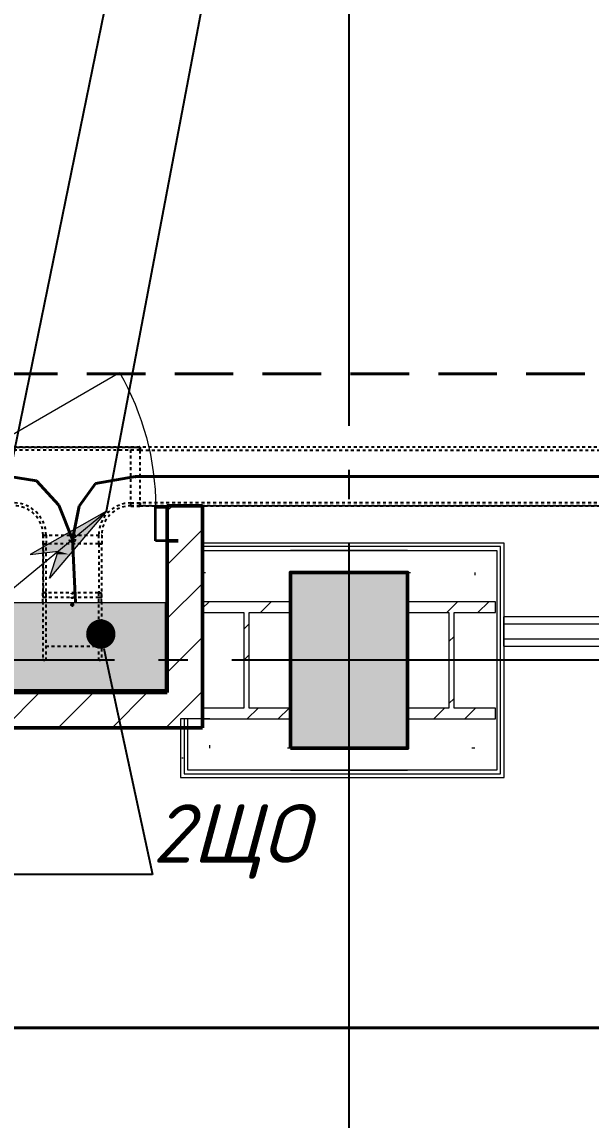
# Model space of a CAD drawing. Header units: millimetres. Extents: x 0 to 1286, y 0 to 420.
# Drawn here: x 447.03 to 466.45, y 263.9 to 301.37 of the extents above; entities that cross this region are included whole.
import ezdxf
from ezdxf import colors
from ezdxf.entities.mleader import LeaderData, LeaderLine
from ezdxf.math import Vec2, Vec3

# ---------------------------------------------------------------- set-up
doc = ezdxf.new("R2010")
doc.units = ezdxf.units.MM
for name, pattern in [('JIS_02_2.0', [3, 2, -1]), ('ГОСТ 2.303 5', [24, 20, -1.5, 1, -1.5]), ('СПКБ-0000-000-АР#002$0$Achse', [2300, 0, -800, 1500, 0])]:
    doc.linetypes.add(name, pattern=pattern)
for name, color, linetype in [('Viewport1ForCustomObjects_0', 7, 'Continuous'), ('Viewport2ForCustomObjects_0', 7, 'Continuous'), ('СПКБ-0000-000-АР#002$0$Двери ArchiCAD', 7, 'Continuous'), ('СПКБ-0000-000-АР#002$0$Колонны новые', 7, 'Continuous'), ('СПКБ-0000-000-АР#002$0$Колонны существующие', 7, 'Continuous'), ('СПКБ-0000-000-АР#002$0$Стены', 7, 'Continuous'), ('Строительные оси', 7, 'Continuous'), ('ЭМ_ЛОТКИ', 3, 'JIS_02_2.0'), ('ЭО_АВАРИЙНОЕ ОСВЕЩЕНИЕ', 7, 'Continuous'), ('ЭО_РАБОЧЕЕ ОСВЕЩЕНИЕ', 7, 'Continuous'), ('ЭС', 7, 'Continuous')]:
    doc.layers.add(name, color=color, linetype=linetype)
for name, color, linetype, lineweight, true_color in [('СПКБ-0000-000-АР#002$0$Двери ArchiCAD_Ном._пера__23', 7, 'Continuous', 35, 0xff6600), ('СПКБ-0000-000-АР#002$0$Двери ArchiCAD_Ном._пера__3', 7, 'Continuous', 18, 0xff6600), ('СПКБ-0000-000-АР#002$0$Двери ArchiCAD_Ном._пера__58', 7, 'Continuous', 50, 0xdf0000), ('СПКБ-0000-000-АР#002$0$Колонны новые_Ном._пера__108', 7, 'Continuous', 13, 0xfd8379), ('СПКБ-0000-000-АР#002$0$Колонны существующие_Ном._пера__102', 7, 'Continuous', 13, 0xcccccc), ('СПКБ-0000-000-АР#002$0$Стены_Ном._пера__161', 7, 'Continuous', 13, 0xe11606), ('СПКБ-0000-000-АР#002$0$Стены_Ном._пера__58', 7, 'Continuous', 50, 0xdf0000), ('СПКБ-0000-000-АР#002$0$Стены_Ном._пера__68', 7, 'Continuous', 20, 0xfd4435)]:
    doc.layers.add(name, color=color, linetype=linetype, lineweight=lineweight, true_color=true_color)
for name, color, linetype, lineweight in [('СПКБ-0000-000-АР#002$0$Колонны новые_Ном._пера__20', 1, 'Continuous', 20), ('СПКБ-0000-000-АР#002$0$Колонны существующие_Ном._пера__141', 7, 'Continuous', 50), ('СПКБ-0000-000-АР#002$0$Стены_Ном._пера__1', 7, 'Continuous', 13), ('СПКБ-0000-000-АР#002$0$Стены_Ном._пера__20', 1, 'Continuous', 20)]:
    doc.layers.add(name, color=color, linetype=linetype, lineweight=lineweight)
doc.styles.add('2.5', font='isocpeui.ttf')
pattern_1 = [(0, (0, 0), (0, 75), [0, -75])]
pattern_2 = [(45, (0, 0), (-91.9239, 91.9239), [])]
pattern_3 = [(0, (0, 0), (0, 173.2051), [0, -100]), (0, (50, 86.6), (0, 173.2051), [0, -100])]
pattern_4 = [(45, (0, 0), (-159.099, 159.099), []), (45, (-53.03, 53.03), (-159.099, 159.099), [])]

# ---------------------------------------------------------------- blocks, each defined once
blk = doc.blocks.new('_Dot')
at = {"color": 0, "linetype": 'ByBlock', "lineweight": -2}
blk.add_line((-0.5, 0), (-1, 0), dxfattribs=at)
at = {"color": 0, "linetype": 'ByBlock', "const_width": 0.5}
blk.add_lwpolyline([(-0.25, 0, 1), (0.25, 0, 1)], format="xyb", close=True, dxfattribs=at)
blk = doc.blocks.new('*U667')
at = {"color": 0, "linetype": 'ByBlock', "lineweight": -2}
for p, q in [((-200, 430), (-200, 460)), ((-200, 460), (-190, 460)), ((-200, 430), (-200, 460)), ((-190, 460), (-190, 430)), ((-190, 460), (-189.1, 460)), ((-189.1, 460), (-189, 460)), ((-189, 460), (-11, 460)), ((-10.9, 460), (-11, 460)), ((-10, 460), (-10.9, 460)), ((-10, 0), (-10, 460)), ((-10, 460), (0, 460)), ((0, 460), (0, 0)), ((0, 0), (0, 460)), ((-330, 330), (-300, 330)), ((-330, 330), (-330, 320)), ((-300, 330), (-330, 330)), ((-300, 320), (-330, 320)), ((-330, 319.2), (-330, 320)), ((-330, 319), (-330, 319.2)), ((-330, 141), (-330, 319)), ((-330, 141), (-330, 140.8)), ((-330, 140.8), (-330, 140)), ((-330, 140), (-300, 140)), ((-330, 130), (-330, 140)), ((-300, 130), (-330, 130)), ((-300, 130), (-330, 130)), ((-200, 0), (-200, 30)), ((-200, 30), (-200, 0)), ((-200, 0), (-190, 0)), ((-189, 0), (-191, 0)), ((-190, 30), (-190, 0)), ((-189.2, 0), (-190, 0)), ((-11, 0), (-189, 0)), ((-11, 0), (-10.8, 0)), ((-10.8, 0), (-10, 0)), ((-10, 0), (0, 0))]:
    blk.add_line(p, q, dxfattribs=at)
for centre, radius in [((-100, 445), 3.5), ((-315, 230), 9.82), ((-315, 230), 3.5), ((-100, 15), 3.5)]:
    blk.add_circle(centre, radius, dxfattribs=at)
for centre, radius, start, end in [((-300, 430), 100, 270, 360), ((-300, 430), 110, 270, 360), ((-300, 30), 110, 0, 90), ((-300, 30), 100, 0, 90)]:
    blk.add_arc(centre, radius, start, end, dxfattribs=at)
blk = doc.blocks.new('*U673')
at = {"color": 0, "linetype": 'ByBlock', "lineweight": -2}
for p, q in [((-101, 0), (-101, -29.5)), ((-101, 0), (-100.2, 0)), ((-100.2, 0), (-100.2, -29.5)), ((-100.2, 0), (-98.7, 0)), ((-98.7, 0), (98.7, 0)), ((98.7, 0), (100.2, 0)), ((100.2, 0), (100.2, -29.5)), ((100.2, 0), (101, 0)), ((101, 0), (101, -29.5)), ((-100, -31), (-100, -212.4)), ((-90, -31), (-100, -31)), ((-100, -212.4), (-100, -31)), ((-90, -212.4), (-90, -31)), ((90, -31), (90, -212.4)), ((100, -31), (90, -31)), ((100, -212.4), (100, -31)), ((100, -212.4), (100, -31)), ((-90, -212.4), (-100, -212.4)), ((90, -212.4), (-90, -212.4)), ((100, -212.4), (90, -212.4))]:
    blk.add_line(p, q, dxfattribs=at)
for centre in [(0, -15), (0, -197.4)]:
    blk.add_circle(centre, 3.5, dxfattribs=at)
for centre, radius, start, end in [((-99.8, -29.5), 1.21, 180, 247.3801), ((-100.4, -31), 0.413, 0, 67.3801), ((-99.8, -29.5), 0.413, 180, 247.3801), ((-100.4, -31), 1.21, 0, 67.3801), ((100.4, -31), 1.21, 112.6199, 180), ((99.8, -29.5), 0.413, 292.6199, 360), ((100.4, -31), 0.413, 112.6199, 180), ((99.8, -29.5), 1.21, 292.6199, 360)]:
    blk.add_arc(centre, radius, start, end, dxfattribs=at)
blk = doc.blocks.new('*U674')
at = {"color": 0, "linetype": 'ByBlock', "lineweight": -2}
for p, q in [((-101, 0), (-101, -29.5)), ((-101, 0), (-100.2, 0)), ((-100.2, 0), (-100.2, -29.5)), ((-100.2, 0), (-98.7, 0)), ((-98.7, 0), (98.7, 0)), ((98.7, 0), (100.2, 0)), ((100.2, 0), (100.2, -29.5)), ((100.2, 0), (101, 0)), ((101, 0), (101, -29.5)), ((-100, -31), (-100, -4570.5)), ((-90, -31), (-100, -31)), ((-100, -4570.5), (-100, -31)), ((-90, -4570.5), (-90, -31)), ((90, -31), (90, -4570.5)), ((100, -31), (90, -31)), ((100, -4570.5), (100, -31)), ((100, -4570.5), (100, -31)), ((-90, -4570.5), (-100, -4570.5)), ((90, -4570.5), (-90, -4570.5)), ((100, -4570.5), (90, -4570.5))]:
    blk.add_line(p, q, dxfattribs=at)
for centre in [(0, -15), (0, -4555.5)]:
    blk.add_circle(centre, 3.5, dxfattribs=at)
for centre, radius, start, end in [((-99.8, -29.5), 1.21, 180, 247.3801), ((-100.4, -31), 0.413, 0, 67.3801), ((-99.8, -29.5), 0.413, 180, 247.3801), ((-100.4, -31), 1.21, 0, 67.3801), ((100.4, -31), 1.21, 112.6199, 180), ((99.8, -29.5), 0.413, 292.6199, 360), ((100.4, -31), 0.413, 112.6199, 180), ((99.8, -29.5), 1.21, 292.6199, 360)]:
    blk.add_arc(centre, radius, start, end, dxfattribs=at)
blk = doc.blocks.new('*U678')
at = {"color": 0, "linetype": 'ByBlock', "lineweight": -2}
for p, q in [((0, 30), (0, 225)), ((10, 0), (10, 225)), ((190, 0), (190, 225)), ((200, 30), (200, 225)), ((190, 181.6), (10, 181.6)), ((96.1, 40), (96.1, 40)), ((97.4, 40.5), (97.4, 39.5)), ((97.9, 40.5), (97.9, 39.5)), ((98.5, 41.6), (98.5, 38.4)), ((99.1, 41.6), (99.1, 38.4)), ((99.7, 42.8), (99.7, 37.2)), ((100.3, 42.8), (100.3, 40.3)), ((100.3, 40.3), (103.1, 40.3)), ((103.1, 39.7), (100.3, 39.7)), ((100.3, 39.7), (100.3, 37.2)), ((100.3, 39.7), (100.3, 39.7)), ((103.1, 39.7), (100.3, 39.7)), ((103.9, 40), (103.9, 40)), ((0, 30), (0, 0)), ((1.3, 0), (0, 0)), ((9, 0), (1.3, 0)), ((9, 0), (9.2, 0)), ((9.2, 0), (10.4, 0)), ((10.4, 0), (11, 0)), ((11, 0), (189, 0)), ((189.6, 0), (189, 0)), ((190.8, 0), (189.6, 0)), ((191, 0), (190.8, 0)), ((191, 0), (198.7, 0)), ((198.7, 0), (200, 0)), ((200, 30), (200, 0))]:
    blk.add_line(p, q, dxfattribs=at)
blk.add_circle((100, 15), 3.5, dxfattribs=at)
for centre, radius, start, end in [((5, 225), 5, 359.9138, 180.0713), ((195, 225), 5, 359.9287, 180.0862), ((100, 40), 4.5, 179.9848, 0.0178)]:
    blk.add_arc(centre, radius, start, end, dxfattribs=at)
for points, knots in [([(95.5, 40), (95.6, 40.6), (95.7, 41.8), (96.7, 43.2), (98.2, 44.2), (100, 44.6), (101.8, 44.2), (103.3, 43.2), (104.3, 41.8), (104.6, 40), (104.3, 38.2), (103.3, 36.7), (101.8, 35.7), (100, 35.4), (98.2, 35.7), (96.7, 36.7), (95.7, 38.2), (95.6, 39.4), (95.5, 40)], [0, 0, 0, 0, 0.062502, 0.125002, 0.187503, 0.250004, 0.312505, 0.375006, 0.437506, 0.500007, 0.562508, 0.625009, 0.68751, 0.750011, 0.812512, 0.875013, 0.937512, 1, 1, 1, 1]), ([(96.1, 40), (96.1, 40.5), (96.3, 41.5), (97.2, 42.8), (98.5, 43.7), (100, 44), (101.5, 43.7), (102.8, 42.8), (103.7, 41.5), (104, 40), (103.7, 38.5), (102.8, 37.2), (101.5, 36.3), (100, 36), (98.5, 36.3), (97.2, 37.2), (96.3, 38.5), (96.1, 39.5), (96.1, 40)], [0, 0, 0, 0, 0.0625049, 0.1250054, 0.1875082, 0.2500107, 0.3125136, 0.3750157, 0.4375187, 0.5000208, 0.5625236, 0.6250258, 0.6875288, 0.7500311, 0.812534, 0.8750368, 0.9375388, 1, 1, 1, 1]), ([(96.1, 40), (96.1, 40.5), (96.3, 41.5), (97.2, 42.8), (98.5, 43.7), (100, 44), (101.5, 43.7), (102.8, 42.8), (103.7, 41.5), (103.9, 40.5), (103.9, 40)], [0, 0, 0, 0, 0.125129, 0.250182, 0.375144, 0.500038, 0.624934, 0.749895, 0.874953, 1, 1, 1, 1]), ([(97.4, 40.5), (97.4, 40.5), (97.4, 40.6), (97.4, 40.7), (97.5, 40.7), (97.7, 40.8), (97.8, 40.7), (97.9, 40.7), (97.9, 40.6), (97.9, 40.5), (97.9, 40.5)], [0, 0, 0, 0, 0.125407, 0.249948, 0.374967, 0.499986, 0.625007, 0.750026, 0.874563, 1, 1, 1, 1]), ([(97.9, 39.5), (97.9, 39.5), (97.9, 39.4), (97.9, 39.3), (97.8, 39.3), (97.7, 39.2), (97.5, 39.3), (97.4, 39.3), (97.4, 39.4), (97.4, 39.5), (97.4, 39.5)], [0, 0, 0, 0, 0.125402, 0.249944, 0.374964, 0.499988, 0.62501, 0.75003, 0.874569, 1, 1, 1, 1]), ([(97.9, 39.5), (97.9, 39.5), (97.9, 39.4), (97.9, 39.3), (97.8, 39.3), (97.7, 39.3), (97.6, 39.3), (97.5, 39.3), (97.4, 39.3), (97.4, 39.4), (97.4, 39.5), (97.4, 39.5)], [0, 0, 0, 0, 0.125033, 0.25, 0.374871, 0.499679, 0.561624, 0.625129, 0.75, 0.874967, 1, 1, 1, 1]), ([(98.5, 41.6), (98.5, 41.7), (98.5, 41.7), (98.6, 41.8), (98.7, 41.9), (98.8, 41.9), (98.9, 41.9), (99, 41.8), (99.1, 41.7), (99.1, 41.7), (99.1, 41.6)], [0, 0, 0, 0, 0.125404, 0.249947, 0.374966, 0.499986, 0.625008, 0.750027, 0.874567, 1, 1, 1, 1]), ([(99.1, 38.4), (99.1, 38.3), (99.1, 38.2), (99, 38.1), (98.9, 38.1), (98.8, 38.1), (98.7, 38.1), (98.6, 38.1), (98.5, 38.2), (98.5, 38.3), (98.5, 38.4)], [0, 0, 0, 0, 0.1254098, 0.2499457, 0.3749655, 0.4999881, 0.6250088, 0.7500286, 0.8745612, 1, 1, 1, 1]), ([(99.1, 38.4), (99.1, 38.3), (99.1, 38.3), (99, 38.2), (98.9, 38.1), (98.8, 38.1), (98.8, 38.1), (98.7, 38.1), (98.6, 38.2), (98.5, 38.3), (98.5, 38.3), (98.5, 38.4)], [0, 0, 0, 0, 0.1250337, 0.2500006, 0.3748722, 0.499679, 0.5616236, 0.6251278, 0.7499994, 0.8749663, 1, 1, 1, 1]), ([(99.7, 42.8), (99.7, 42.8), (99.7, 42.9), (99.8, 43), (99.9, 43.1), (100, 43.1), (100.1, 43.1), (100.2, 43), (100.3, 42.9), (100.3, 42.8), (100.3, 42.8)], [0, 0, 0, 0, 0.1254016, 0.2499467, 0.3749649, 0.4999862, 0.6250094, 0.7500277, 0.8745694, 1, 1, 1, 1]), ([(103.1, 40.3), (103.1, 40.3), (103.2, 40.3), (103.3, 40.2), (103.4, 40.1), (103.4, 40), (103.4, 39.9), (103.3, 39.8), (103.2, 39.7), (103.1, 39.7), (103.1, 39.7)], [0, 0, 0, 0, 0.125004, 0.250009, 0.374986, 0.500003, 0.625034, 0.749989, 0.874995, 1, 1, 1, 1]), ([(103.4, 40), (103.4, 40), (103.4, 39.9), (103.3, 39.8), (103.2, 39.7), (103.1, 39.7), (103.1, 39.7)], [0, 0, 0, 0, 0.250063, 0.500216, 0.750177, 1, 1, 1, 1]), ([(100.3, 37.2), (100.3, 37.1), (100.3, 37.1), (100.2, 37), (100.1, 36.9), (100, 36.9), (99.9, 36.9), (99.8, 37), (99.7, 37.1), (99.7, 37.1), (99.7, 37.2)], [0, 0, 0, 0, 0.125409, 0.249945, 0.374967, 0.499988, 0.625008, 0.75003, 0.874562, 1, 1, 1, 1]), ([(100.3, 37.2), (100.3, 37.2), (100.3, 37.1), (100.2, 37), (100.1, 36.9), (100, 36.9), (99.9, 36.9), (99.9, 36.9), (99.8, 37), (99.7, 37.1), (99.7, 37.2), (99.7, 37.2)], [0, 0, 0, 0, 0.125034, 0.250001, 0.374872, 0.499679, 0.561623, 0.625128, 0.749999, 0.874966, 1, 1, 1, 1])]:
    blk.add_open_spline(points, degree=3, knots=knots, dxfattribs=at)
blk = doc.blocks.new('*E728')
at = {"layer": 'Строительные оси', "color": 3, "linetype": 'ГОСТ 2.303 5', "lineweight": 25}
for p, q in [((120.431, 258.857), (120.431, -45.143)), ((280.431, 158.857), (-283.569, 158.857))]:
    blk.add_line(p, q, dxfattribs=at)
at = {"layer": 'ЭО_АВАРИЙНОЕ ОСВЕЩЕНИЕ', "color": 1, "linetype": 'JIS_02_2.0', "lineweight": 40}
blk.add_line((102.484, 168.638), (139.751, 168.638), dxfattribs=at)
at = {"layer": 'ЭО_РАБОЧЕЕ ОСВЕЩЕНИЕ', "color": 5, "lineweight": 40}
for p, q in [((108.841, 165.131), (109.766, 164.978)), ((109.766, 164.978), (110.526, 164.152)), ((111.219, 164.113), (111.785, 164.894)), ((111.785, 164.894), (113.141, 165.131)), ((113.141, 165.131), (154.785, 165.131)), ((110.526, 164.152), (110.991, 162.981)), ((110.991, 162.981), (111.219, 164.113)), ((110.991, 162.981), (111.095, 160.826)), ((110.991, 162.981), (110.991, 162.981)), ((108.167, 157.826), (114.167, 157.826)), ((97.868, 146.309), (133.875, 146.309))]:
    blk.add_line(p, q, dxfattribs=at)
at = {"layer": 'ЭО_РАБОЧЕЕ ОСВЕЩЕНИЕ', "color": 7, "lineweight": 0}
for p in [(108.167, 160.826), (114.167, 157.826)]:
    blk.add_line(p, (114.167, 160.826), dxfattribs=at)
at = {"layer": 'ЭО_РАБОЧЕЕ ОСВЕЩЕНИЕ', "color": 5, "lineweight": 0}
for points in [[(108.167, 160.826), (108.167, 157.826), (114.167, 157.826)], [(108.167, 160.826), (114.167, 160.826), (114.167, 157.826)]]:
    blk.add_solid(points, dxfattribs=at)
at = {"layer": 'ЭС', "color": 7, "lineweight": 0}
for p, q in [((105.987, 158.857), (112.159, 163.947)), ((112.159, 163.947), (109.548, 162.469)), ((112.159, 163.947), (110.211, 161.665)), ((109.548, 162.469), (110.505, 162.583)), ((110.211, 161.665), (110.505, 162.583))]:
    blk.add_line(p, q, dxfattribs=at)
at = {"layer": 'ЭС', "color": 5, "lineweight": 0}
for points in [[(112.159, 163.947), (109.75, 162.583), (110.505, 162.583)], [(112.159, 163.947), (110.505, 162.583), (110.995, 162.583)], [(109.75, 162.583), (110.505, 162.583), (109.548, 162.469)], [(110.469, 162.469), (110.897, 162.469), (110.211, 161.665)], [(110.505, 162.583), (110.469, 162.469), (110.897, 162.469)], [(110.505, 162.583), (110.995, 162.583), (110.897, 162.469)]]:
    blk.add_solid(points, dxfattribs=at)
blk = doc.blocks.new('СПКБ-0000-000-АР#002$0$Стена_36', base_point=(12570.7, 16034.4))
at = {"layer": 'СПКБ-0000-000-АР#002$0$Стены_Ном._пера__161', "linetype": 'Continuous', "lineweight": 13, "true_color": 0xe11606}
h = blk.add_hatch(dxfattribs=at)
h.set_pattern_fill('ГИПС', color=12, style=0, pattern_type=2)
h.set_pattern_definition(pattern_1)
h.paths.add_polyline_path([(15903.5, 16034.4), (12570.7, 16034.4), (12570.7, 16009.4), (15878.5, 16009.4)])
h = blk.add_hatch(dxfattribs=at)
h.set_pattern_fill('ГИПС', color=12, style=0, pattern_type=2)
h.set_pattern_definition(pattern_1)
h.paths.add_polyline_path([(12570.7, 15934.4), (15803.5, 15934.4), (15828.5, 15959.4), (12570.7, 15959.4)])
at = {"layer": 'СПКБ-0000-000-АР#002$0$Стены_Ном._пера__161', "color": 12, "linetype": 'Continuous', "lineweight": 13, "true_color": 0xe11606}
for p, q in [((15878.5, 16009.4), (12570.7, 16009.4)), ((12570.7, 15959.4), (15828.5, 15959.4))]:
    blk.add_line(p, q, dxfattribs=at)
at = {"layer": 'СПКБ-0000-000-АР#002$0$Стены_Ном._пера__161', "color": 12, "linetype": 'Continuous', "lineweight": 13, "true_color": 0xe11606, "flags": 128}
for points in [[(15903.5, 16034.4), (12570.7, 16034.4)], [(12570.7, 16034.4), (12570.7, 15934.4)], [(12570.7, 15934.4), (15803.5, 15934.4)]]:
    blk.add_lwpolyline(points, dxfattribs=at)
blk = doc.blocks.new('СПКБ-0000-000-АР#002$0$Стена_95', base_point=(11423, 16413.1))
at = {"layer": 'СПКБ-0000-000-АР#002$0$Стены_Ном._пера__161', "linetype": 'Continuous', "lineweight": 13, "true_color": 0xe11606}
h = blk.add_hatch(dxfattribs=at)
h.set_pattern_fill('КИРПИЧ_ОБЫКНОВЕННЫЙ', color=12, style=0, pattern_type=2)
h.set_pattern_definition(pattern_2)
h.paths.add_polyline_path([(11423, 16293.1), (11423, 15775.7), (11543, 15655.7), (11543, 16413.1)])
at = {"layer": 'СПКБ-0000-000-АР#002$0$Стены_Ном._пера__58', "color": 12, "linetype": 'Continuous', "lineweight": 50, "true_color": 0xdf0000, "flags": 128}
for points in [[(11543, 15655.7), (11543, 16413.1)], [(11423, 16293.1), (11423, 15775.7)]]:
    blk.add_lwpolyline(points, dxfattribs=at)
blk = doc.blocks.new('СПКБ-0000-000-АР#002$0$Стена_157', base_point=(11568.7, 15585.7))
at = {"layer": 'СПКБ-0000-000-АР#002$0$Стены_Ном._пера__20', "linetype": 'Continuous', "lineweight": 20}
h = blk.add_hatch(dxfattribs=at)
h.set_pattern_fill('ШТУКАТУРКА', color=1, style=0, pattern_type=2)
h.set_pattern_definition(pattern_3)
h.paths.add_polyline_path([(11468.7, 15485.7), (11843.1, 15485.7), (11843.1, 15497.7), (11480.7, 15497.7)])
h = blk.add_hatch(dxfattribs=at)
h.set_pattern_fill('ШТУКАТУРКА', color=1, style=0, pattern_type=2)
h.set_pattern_definition(pattern_3)
h.paths.add_polyline_path([(11843.1, 15510.7), (11493.7, 15510.7), (11480.7, 15497.7), (11843.1, 15497.7)])
h = blk.add_hatch(dxfattribs=at)
h.set_pattern_fill('ШТУКАТУРКА', color=1, style=0, pattern_type=2)
h.set_pattern_definition(pattern_3)
h.paths.add_polyline_path([(11843.1, 15497.7), (12243.1, 15497.7), (12243.1, 15510.7), (11843.1, 15510.7)])
h = blk.add_hatch(dxfattribs=at)
h.set_pattern_fill('ШТУКАТУРКА', color=1, style=0, pattern_type=2)
h.set_pattern_definition(pattern_3)
h.paths.add_polyline_path([(11843.1, 15485.7), (12243.1, 15485.7), (12243.1, 15497.7), (11843.1, 15497.7)])
h = blk.add_hatch(dxfattribs=at)
h.set_pattern_fill('ШТУКАТУРКА', color=1, style=0, pattern_type=2)
h.set_pattern_definition(pattern_3)
h.paths.add_polyline_path([(12547.8, 15510.7), (12243.1, 15510.7), (12243.1, 15497.7), (12560.8, 15497.7)])
h = blk.add_hatch(dxfattribs=at)
h.set_pattern_fill('ШТУКАТУРКА', color=1, style=0, pattern_type=2)
h.set_pattern_definition(pattern_3)
h.paths.add_polyline_path([(12243.1, 15485.7), (12572.8, 15485.7), (12560.8, 15497.7), (12243.1, 15497.7)])
at = {"layer": 'СПКБ-0000-000-АР#002$0$Стены_Ном._пера__1', "color": 7, "linetype": 'СПКБ-0000-000-АР#002$0$Achse', "lineweight": 13, "flags": 128}
for points in [[(11843.1, 15585.7), (11568.7, 15585.7)], [(12472.8, 15585.7), (12243.1, 15585.7)]]:
    blk.add_lwpolyline(points, dxfattribs=at)
at = {"layer": 'СПКБ-0000-000-АР#002$0$Стены_Ном._пера__20', "color": 1, "linetype": 'Continuous', "lineweight": 20, "flags": 128}
blk.add_lwpolyline([(11468.7, 15485.7), (12572.8, 15485.7)], dxfattribs=at)
at = {"layer": 'СПКБ-0000-000-АР#002$0$Стены_Ном._пера__68', "color": 20, "linetype": 'Continuous', "lineweight": 20, "true_color": 0xfd4435}
for p, q in [((11480.7, 15497.7), (11843.1, 15497.7)), ((11843.1, 15510.7), (11493.7, 15510.7)), ((11843.1, 15510.7), (12243.1, 15510.7)), ((12243.1, 15510.7), (11843.1, 15510.7)), ((11843.1, 15497.7), (12243.1, 15497.7)), ((12547.8, 15510.7), (12243.1, 15510.7)), ((12243.1, 15497.7), (12560.8, 15497.7))]:
    blk.add_line(p, q, dxfattribs=at)
blk = doc.blocks.new('СПКБ-0000-000-АР#002$0$Стена_158', base_point=(12472.8, 15585.7))
at = {"layer": 'СПКБ-0000-000-АР#002$0$Стены_Ном._пера__20', "linetype": 'Continuous', "lineweight": 20}
h = blk.add_hatch(dxfattribs=at)
h.set_pattern_fill('ШТУКАТУРКА', color=1, style=0, pattern_type=2)
h.set_pattern_definition(pattern_3)
h.paths.add_polyline_path([(12547.8, 16260.7), (12547.8, 15510.7), (12560.8, 15497.7), (12560.8, 16273.7)])
h = blk.add_hatch(dxfattribs=at)
h.set_pattern_fill('ШТУКАТУРКА', color=1, style=0, pattern_type=2)
h.set_pattern_definition(pattern_3)
h.paths.add_polyline_path([(12572.8, 15485.7), (12572.8, 16285.7), (12560.8, 16273.7), (12560.8, 15497.7)])
at = {"layer": 'СПКБ-0000-000-АР#002$0$Стены_Ном._пера__1', "color": 7, "linetype": 'СПКБ-0000-000-АР#002$0$Achse', "lineweight": 13, "flags": 128}
blk.add_lwpolyline([(12472.8, 16185.7), (12472.8, 15585.7)], dxfattribs=at)
at = {"layer": 'СПКБ-0000-000-АР#002$0$Стены_Ном._пера__20', "color": 1, "linetype": 'Continuous', "lineweight": 20, "flags": 128}
blk.add_lwpolyline([(12572.8, 15485.7), (12572.8, 16285.7)], dxfattribs=at)
at = {"layer": 'СПКБ-0000-000-АР#002$0$Стены_Ном._пера__68', "color": 20, "linetype": 'Continuous', "lineweight": 20, "true_color": 0xfd4435}
for p, q in [((12560.8, 15497.7), (12560.8, 16273.7)), ((12547.8, 16260.7), (12547.8, 15510.7))]:
    blk.add_line(p, q, dxfattribs=at)
blk = doc.blocks.new('СПКБ-0000-000-АР#002$0$Стена_159', base_point=(11568.7, 15585.7))
at = {"layer": 'СПКБ-0000-000-АР#002$0$Стены_Ном._пера__20', "linetype": 'Continuous', "lineweight": 20}
h = blk.add_hatch(dxfattribs=at)
h.set_pattern_fill('ШТУКАТУРКА', color=1, style=0, pattern_type=2)
h.set_pattern_definition(pattern_3)
h.paths.add_polyline_path([(11468.7, 15686.3), (11468.7, 15485.7), (11480.7, 15497.7), (11480.7, 15686.3)])
h = blk.add_hatch(dxfattribs=at)
h.set_pattern_fill('ШТУКАТУРКА', color=1, style=0, pattern_type=2)
h.set_pattern_definition(pattern_3)
h.paths.add_polyline_path([(11493.7, 15510.7), (11493.7, 15686.3), (11480.7, 15686.3), (11480.7, 15497.7)])
at = {"layer": 'СПКБ-0000-000-АР#002$0$Стены_Ном._пера__1', "color": 7, "linetype": 'Continuous', "lineweight": 13, "flags": 128}
blk.add_lwpolyline([(11568.7, 15686.3), (11493.7, 15686.3)], dxfattribs=at)
at = {"layer": 'СПКБ-0000-000-АР#002$0$Стены_Ном._пера__1', "color": 7, "linetype": 'СПКБ-0000-000-АР#002$0$Achse', "lineweight": 13, "flags": 128}
blk.add_lwpolyline([(11568.7, 15585.7), (11568.7, 15686.3)], dxfattribs=at)
at = {"layer": 'СПКБ-0000-000-АР#002$0$Стены_Ном._пера__20', "color": 1, "linetype": 'Continuous', "lineweight": 20, "flags": 128}
for points in [[(11480.7, 15686.3), (11468.7, 15686.3)], [(11468.7, 15686.3), (11468.7, 15485.7)], [(11493.7, 15686.3), (11480.7, 15686.3)]]:
    blk.add_lwpolyline(points, dxfattribs=at)
at = {"layer": 'СПКБ-0000-000-АР#002$0$Стены_Ном._пера__68', "color": 20, "linetype": 'Continuous', "lineweight": 20, "true_color": 0xfd4435}
for p, q in [((11480.7, 15686.3), (11480.7, 15497.7)), ((11493.7, 15510.7), (11493.7, 15686.3))]:
    blk.add_line(p, q, dxfattribs=at)
blk = doc.blocks.new('СПКБ-0000-000-АР#002$0$Стена_163', base_point=(11543, 16185.7))
at = {"layer": 'СПКБ-0000-000-АР#002$0$Стены_Ном._пера__20', "linetype": 'Continuous', "lineweight": 20}
h = blk.add_hatch(dxfattribs=at)
h.set_pattern_fill('ШТУКАТУРКА', color=1, style=0, pattern_type=2)
h.set_pattern_definition(pattern_3)
h.paths.add_polyline_path([(11843.1, 16285.7), (11543, 16285.7), (11543, 16273.7), (11843.1, 16273.7)])
h = blk.add_hatch(dxfattribs=at)
h.set_pattern_fill('ШТУКАТУРКА', color=1, style=0, pattern_type=2)
h.set_pattern_definition(pattern_3)
h.paths.add_polyline_path([(11543, 16260.7), (11843.1, 16260.7), (11843.1, 16273.7), (11543, 16273.7)])
h = blk.add_hatch(dxfattribs=at)
h.set_pattern_fill('ШТУКАТУРКА', color=1, style=0, pattern_type=2)
h.set_pattern_definition(pattern_3)
h.paths.add_polyline_path([(12243.1, 16285.7), (11843.1, 16285.7), (11843.1, 16273.7), (12243.1, 16273.7)])
h = blk.add_hatch(dxfattribs=at)
h.set_pattern_fill('ШТУКАТУРКА', color=1, style=0, pattern_type=2)
h.set_pattern_definition(pattern_3)
h.paths.add_polyline_path([(12243.1, 16273.7), (11843.1, 16273.7), (11843.1, 16260.7), (12243.1, 16260.7)])
h = blk.add_hatch(dxfattribs=at)
h.set_pattern_fill('ШТУКАТУРКА', color=1, style=0, pattern_type=2)
h.set_pattern_definition(pattern_3)
h.paths.add_polyline_path([(12572.8, 16285.7), (12243.1, 16285.7), (12243.1, 16273.7), (12560.8, 16273.7)])
h = blk.add_hatch(dxfattribs=at)
h.set_pattern_fill('ШТУКАТУРКА', color=1, style=0, pattern_type=2)
h.set_pattern_definition(pattern_3)
h.paths.add_polyline_path([(12243.1, 16260.7), (12547.8, 16260.7), (12560.8, 16273.7), (12243.1, 16273.7)])
at = {"layer": 'СПКБ-0000-000-АР#002$0$Стены_Ном._пера__1', "color": 7, "linetype": 'Continuous', "lineweight": 13, "flags": 128}
blk.add_lwpolyline([(11543, 16185.7), (11543, 16260.7)], dxfattribs=at)
at = {"layer": 'СПКБ-0000-000-АР#002$0$Стены_Ном._пера__1', "color": 7, "linetype": 'СПКБ-0000-000-АР#002$0$Achse', "lineweight": 13, "flags": 128}
for points in [[(11543, 16185.7), (11843.1, 16185.7)], [(12243.1, 16185.7), (12472.8, 16185.7)]]:
    blk.add_lwpolyline(points, dxfattribs=at)
at = {"layer": 'СПКБ-0000-000-АР#002$0$Стены_Ном._пера__20', "color": 1, "linetype": 'Continuous', "lineweight": 20, "flags": 128}
for points in [[(12572.8, 16285.7), (11543, 16285.7)], [(11543, 16273.7), (11543, 16285.7)], [(11543, 16260.7), (11543, 16273.7)]]:
    blk.add_lwpolyline(points, dxfattribs=at)
at = {"layer": 'СПКБ-0000-000-АР#002$0$Стены_Ном._пера__68', "color": 20, "linetype": 'Continuous', "lineweight": 20, "true_color": 0xfd4435}
for p, q in [((11843.1, 16273.7), (11543, 16273.7)), ((12243.1, 16273.7), (11843.1, 16273.7)), ((12560.8, 16273.7), (12243.1, 16273.7)), ((11543, 16260.7), (11843.1, 16260.7)), ((12243.1, 16260.7), (11843.1, 16260.7)), ((11843.1, 16260.7), (12243.1, 16260.7)), ((12243.1, 16260.7), (12547.8, 16260.7))]:
    blk.add_line(p, q, dxfattribs=at)
blk = doc.blocks.new('СПКБ-0000-000-АР#002$0$Стена_230', base_point=(9567.9, 15655.7))
at = {"layer": 'СПКБ-0000-000-АР#002$0$Стены_Ном._пера__161', "linetype": 'Continuous', "lineweight": 13, "true_color": 0xe11606}
h = blk.add_hatch(dxfattribs=at)
h.set_pattern_fill('КИРПИЧ_ОБЫКНОВЕННЫЙ', color=12, style=0, pattern_type=2)
h.set_pattern_definition(pattern_2)
h.paths.add_polyline_path([(9567.9, 15655.7), (11543, 15655.7), (11423, 15775.7), (9567.9, 15775.7)])
at = {"layer": 'СПКБ-0000-000-АР#002$0$Стены_Ном._пера__58', "color": 12, "linetype": 'Continuous', "lineweight": 50, "true_color": 0xdf0000, "flags": 128}
for points in [[(9567.9, 15775.7), (9567.9, 15655.7)], [(10303, 15775.7), (9687.9, 15775.7)], [(11423, 15775.7), (10423, 15775.7)], [(9567.9, 15655.7), (11543, 15655.7)]]:
    blk.add_lwpolyline(points, dxfattribs=at)
blk = doc.blocks.new('СПКБ-0000-000-АР#002$0$Однопольная Дверь 19_10')
at = {"layer": 'СПКБ-0000-000-АР#002$0$Двери ArchiCAD_Ном._пера__23', "color": 30, "linetype": 'Continuous', "lineweight": 35, "true_color": 0xff6600}
for p, q in [((-260, 0), (-300, 0)), ((-300, 0), (-300, -115)), ((-260, -115), (-260, 0)), ((300, 0), (260, 0)), ((260, 0), (260, -115)), ((300, -115), (300, 0)), ((-300, -115), (-260, -115)), ((260, -115), (300, -115))]:
    blk.add_line(p, q, dxfattribs=at)
at = {"layer": 'СПКБ-0000-000-АР#002$0$Двери ArchiCAD_Ном._пера__3', "color": 30, "linetype": 'Continuous', "lineweight": 18, "true_color": 0xff6600}
blk.add_line((260, 0), (-190.3, 260), dxfattribs=at)
blk.add_arc((260, 0), 520, 150, 180, dxfattribs=at)
at = {"layer": 'СПКБ-0000-000-АР#002$0$Двери ArchiCAD_Ном._пера__58', "color": 12, "linetype": 'Continuous', "lineweight": 50, "true_color": 0xdf0000}
for p, q in [((-300, 5), (-337, 5)), ((-300, 0), (-300, 5)), ((-300, -115), (-300, 0)), ((300, 0), (300, 5)), ((300, 5), (337, 5)), ((300, -115), (300, 0)), ((-300, -115), (-337, -115)), ((300, -115), (337, -115))]:
    blk.add_line(p, q, dxfattribs=at)
blk = doc.blocks.new('СПКБ-0000-000-АР#002$0$Однопольная Дверь 19_2')
at = {"layer": 'СПКБ-0000-000-АР#002$0$Двери ArchiCAD_Ном._пера__23', "color": 30, "linetype": 'Continuous', "lineweight": 35, "true_color": 0xff6600}
for p, q in [((-460, 0), (-500, 0)), ((-500, 0), (-500, -115)), ((-460, -115), (-460, 0)), ((500, 0), (460, 0)), ((460, 0), (460, -115)), ((500, -115), (500, 0)), ((-500, -115), (-460, -115)), ((460, -115), (500, -115))]:
    blk.add_line(p, q, dxfattribs=at)
at = {"layer": 'СПКБ-0000-000-АР#002$0$Двери ArchiCAD_Ном._пера__3', "color": 30, "linetype": 'Continuous', "lineweight": 18, "true_color": 0xff6600}
blk.add_line((460, 0), (-336.7, 460), dxfattribs=at)
blk.add_arc((460, 0), 920, 150, 180, dxfattribs=at)
at = {"layer": 'СПКБ-0000-000-АР#002$0$Двери ArchiCAD_Ном._пера__58', "color": 12, "linetype": 'Continuous', "lineweight": 50, "true_color": 0xdf0000}
for p, q in [((-500, 5), (-537, 5)), ((-500, 0), (-500, 5)), ((-500, -115), (-500, 0)), ((500, 0), (500, 5)), ((500, 5), (537, 5)), ((500, -115), (500, 0)), ((-500, -115), (-537, -115)), ((500, -115), (537, -115))]:
    blk.add_line(p, q, dxfattribs=at)
blk = doc.blocks.new('СПКБ-0000-000-АР#002$0$Стена_255', base_point=(9687.9, 16413.1))
at = {"layer": 'СПКБ-0000-000-АР#002$0$Стены_Ном._пера__20', "linetype": 'Continuous', "lineweight": 20}
h = blk.add_hatch(dxfattribs=at)
h.set_pattern_fill('КИРПИЧ_ОБЫКНОВЕННЫЙ', color=1, style=0, pattern_type=2)
h.set_pattern_definition(pattern_2)
h.paths.add_polyline_path([(9567.9, 16413.1), (9687.9, 16293.1), (9692.7, 16293.1), (9692.7, 16408.1), (9692.7, 16413.1)])
h = blk.add_hatch(dxfattribs=at)
h.set_pattern_fill('КИРПИЧ_ОБЫКНОВЕННЫЙ', color=1, style=0, pattern_type=2)
h.set_pattern_definition(pattern_2)
h.paths.add_polyline_path([(10292.7, 16413.1), (10292.7, 16408.1), (10292.7, 16293.1), (10423, 16293.1), (10423, 16408.1), (10423, 16413.1)])
h = blk.add_hatch(dxfattribs=at)
h.set_pattern_fill('КИРПИЧ_ОБЫКНОВЕННЫЙ', color=1, style=0, pattern_type=2)
h.set_pattern_definition(pattern_2)
h.paths.add_polyline_path([(11423, 16293.1), (11543, 16413.1), (11423, 16413.1), (11423, 16408.1)])
at = {"layer": 'СПКБ-0000-000-АР#002$0$Стены_Ном._пера__58', "color": 12, "linetype": 'Continuous', "lineweight": 50, "true_color": 0xdf0000}
for p, q in [((9692.7, 16413.1), (9655.7, 16413.1)), ((9692.7, 16408.1), (9692.7, 16413.1)), ((9692.7, 16293.1), (9692.7, 16408.1)), ((10292.7, 16413.1), (10329.7, 16413.1)), ((10292.7, 16408.1), (10292.7, 16413.1)), ((10292.7, 16293.1), (10292.7, 16408.1)), ((10423, 16413.1), (10386, 16413.1)), ((10423, 16408.1), (10423, 16413.1)), ((10423, 16293.1), (10423, 16408.1)), ((11423, 16413.1), (11460, 16413.1)), ((11423, 16408.1), (11423, 16413.1)), ((11423, 16293.1), (11423, 16408.1)), ((9692.7, 16293.1), (9655.7, 16293.1)), ((10292.7, 16293.1), (10329.7, 16293.1)), ((10423, 16293.1), (10386, 16293.1)), ((11423, 16293.1), (11460, 16293.1))]:
    blk.add_line(p, q, dxfattribs=at)
at = {"layer": 'СПКБ-0000-000-АР#002$0$Стены_Ном._пера__58', "color": 12, "linetype": 'Continuous', "lineweight": 50, "true_color": 0xdf0000, "flags": 128}
for points in [[(9692.7, 16413.1), (9567.9, 16413.1)], [(10423, 16413.1), (10292.7, 16413.1)], [(11543, 16413.1), (11423, 16413.1)], [(9687.9, 16293.1), (9692.7, 16293.1)], [(10292.7, 16293.1), (10303, 16293.1)]]:
    blk.add_lwpolyline(points, dxfattribs=at)
at = {"layer": 'СПКБ-0000-000-АР#002$0$Двери ArchiCAD', "color": 21, "linetype": 'Continuous', "lineweight": 18, "true_color": 0xff9955, "xscale": -1, "zscale": 1000}
for name, p in [('СПКБ-0000-000-АР#002$0$Однопольная Дверь 19_2', (10923, 16408.1)), ('СПКБ-0000-000-АР#002$0$Однопольная Дверь 19_10', (9992.7, 16408.1))]:
    blk.add_blockref(name, p, dxfattribs=at)
blk = doc.blocks.new('СПКБ-0000-000-АР#002$0$Колонна_81', base_point=(12393.1, 15885.7))
at = {"layer": 'СПКБ-0000-000-АР#002$0$Колонны новые_Ном._пера__108', "linetype": 'Continuous', "lineweight": 13, "true_color": 0xfd8379}
h = blk.add_hatch(dxfattribs=at)
h.set_pattern_fill('СТАЛЬ', color=11, style=0, pattern_type=2)
h.set_pattern_definition(pattern_4)
h.paths.add_polyline_path([(12243.1, 15685.7), (12543.1, 15685.7), (12543.1, 15722.4), (12401.9, 15722.4), (12401.9, 16049.1), (12543.1, 16049.1), (12543.1, 16085.7), (12243.1, 16085.7), (12243.1, 16049.1), (12384.4, 16049.1), (12384.4, 15722.4), (12243.1, 15722.4)])
at = {"layer": 'СПКБ-0000-000-АР#002$0$Колонны новые_Ном._пера__20', "color": 1, "linetype": 'Continuous', "lineweight": 20}
for p, q in [((12543.1, 16085.7), (12243.1, 16085.7)), ((12243.1, 16085.7), (12243.1, 16049.1)), ((12543.1, 16049.1), (12543.1, 16085.7)), ((12243.1, 16049.1), (12384.4, 16049.1)), ((12384.4, 16049.1), (12384.4, 15722.4)), ((12401.9, 15722.4), (12401.9, 16049.1)), ((12401.9, 16049.1), (12543.1, 16049.1)), ((12384.4, 15722.4), (12243.1, 15722.4)), ((12243.1, 15722.4), (12243.1, 15685.7)), ((12543.1, 15722.4), (12401.9, 15722.4)), ((12543.1, 15685.7), (12543.1, 15722.4)), ((12243.1, 15685.7), (12543.1, 15685.7))]:
    blk.add_line(p, q, dxfattribs=at)
blk = doc.blocks.new('СПКБ-0000-000-АР#002$0$Колонна_82', base_point=(11693.1, 15885.7))
at = {"layer": 'СПКБ-0000-000-АР#002$0$Колонны новые_Ном._пера__108', "linetype": 'Continuous', "lineweight": 13, "true_color": 0xfd8379}
h = blk.add_hatch(dxfattribs=at)
h.set_pattern_fill('СТАЛЬ', color=11, style=0, pattern_type=2)
h.set_pattern_definition(pattern_4)
h.paths.add_polyline_path([(11843.1, 15685.7), (11843.1, 15722.4), (11701.9, 15722.4), (11701.9, 16049.1), (11843.1, 16049.1), (11843.1, 16085.7), (11543.1, 16085.7), (11543.1, 16049.1), (11684.4, 16049.1), (11684.4, 15722.4), (11543.1, 15722.4), (11543.1, 15685.7)])
at = {"layer": 'СПКБ-0000-000-АР#002$0$Колонны новые_Ном._пера__20', "color": 1, "linetype": 'Continuous', "lineweight": 20}
for p, q in [((11843.1, 16085.7), (11543.1, 16085.7)), ((11543.1, 16085.7), (11543.1, 16049.1)), ((11843.1, 16049.1), (11843.1, 16085.7)), ((11543.1, 16049.1), (11684.4, 16049.1)), ((11684.4, 16049.1), (11684.4, 15722.4)), ((11701.9, 15722.4), (11701.9, 16049.1)), ((11701.9, 16049.1), (11843.1, 16049.1)), ((11684.4, 15722.4), (11543.1, 15722.4)), ((11543.1, 15722.4), (11543.1, 15685.7)), ((11843.1, 15722.4), (11701.9, 15722.4)), ((11843.1, 15685.7), (11843.1, 15722.4)), ((11543.1, 15685.7), (11843.1, 15685.7))]:
    blk.add_line(p, q, dxfattribs=at)
blk = doc.blocks.new('СПКБ-0000-000-АР#002$0$Колонна_113', base_point=(12043.1, 15885.7))
at = {"layer": 'СПКБ-0000-000-АР#002$0$Колонны существующие_Ном._пера__102', "linetype": 'Continuous', "lineweight": 13, "true_color": 0xcccccc}
blk.add_hatch(color=254, dxfattribs=at).paths.add_polyline_path([(11843.1, 15585.7), (12243.1, 15585.7), (12243.1, 16185.7), (11843.1, 16185.7)])
at = {"layer": 'СПКБ-0000-000-АР#002$0$Колонны существующие_Ном._пера__141', "color": 7, "linetype": 'Continuous', "lineweight": 50, "flags": 128}
blk.add_lwpolyline([(11843.1, 15585.7), (12243.1, 15585.7), (12243.1, 16185.7), (11843.1, 16185.7)], close=True, dxfattribs=at)
blk = doc.blocks.new('*E727')
at = {"layer": 'СПКБ-0000-000-АР#002$0$Колонны новые', "color": 1, "lineweight": 20, "xscale": 0.01, "yscale": 0.01, "zscale": 0.01}
for name, p in [('СПКБ-0000-000-АР#002$0$Колонна_82', (393.25, 207.515)), ('СПКБ-0000-000-АР#002$0$Колонна_81', (400.25, 207.515))]:
    blk.add_blockref(name, p, dxfattribs=at)
at = {"layer": 'СПКБ-0000-000-АР#002$0$Колонны существующие', "color": 7, "lineweight": 50, "xscale": 0.01, "yscale": 0.01, "zscale": 0.01}
blk.add_blockref('СПКБ-0000-000-АР#002$0$Колонна_113', (396.75, 207.515), dxfattribs=at)
at = {"layer": 'СПКБ-0000-000-АР#002$0$Стены', "color": 12, "lineweight": 50, "true_color": 0xdf0000, "xscale": 0.01, "yscale": 0.01, "zscale": 0.01}
for name, p in [('СПКБ-0000-000-АР#002$0$Стена_255', (373.198, 212.788)), ('СПКБ-0000-000-АР#002$0$Стена_95', (390.549, 212.788)), ('СПКБ-0000-000-АР#002$0$Стена_163', (391.749, 210.515)), ('СПКБ-0000-000-АР#002$0$Стена_158', (401.047, 204.515)), ('СПКБ-0000-000-АР#002$0$Стена_230', (371.998, 205.215)), ('СПКБ-0000-000-АР#002$0$Стена_159', (392.005, 204.515)), ('СПКБ-0000-000-АР#002$0$Стена_157', (392.005, 204.515))]:
    blk.add_blockref(name, p, dxfattribs=at)
at = {"layer": 'СПКБ-0000-000-АР#002$0$Стены', "color": 12, "lineweight": 13, "true_color": 0xe11606, "xscale": 0.01, "yscale": 0.01, "zscale": 0.01}
blk.add_blockref('СПКБ-0000-000-АР#002$0$Стена_36', (402.026, 209.001), dxfattribs=at)
blk = doc.blocks.new('CustomObjectsInViewport1_0')
at = {"layer": 'ЭО_АВАРИЙНОЕ ОСВЕЩЕНИЕ'}
blk.add_line((446.249, 284.232), (466.427, 382.501), dxfattribs=at)
at = {"layer": 'ЭО_РАБОЧЕЕ ОСВЕЩЕНИЕ'}
blk.add_line((449.915, 284.675), (468.427, 382.501), dxfattribs=at)

msp = doc.modelspace()

# ---------------------------------------------------------------- block references
msp.add_blockref('*E727', (61.438, 72.071))
at = {"layer": 'Viewport1ForCustomObjects_0'}
msp.add_blockref('CustomObjectsInViewport1_0', (0, 0), dxfattribs=at)
at = {"layer": 'Viewport2ForCustomObjects_0'}
msp.add_blockref('*E728', (337.756, 120.729), dxfattribs=at)
at = {"layer": 'ЭМ_ЛОТКИ', "xscale": 0.01, "yscale": 0.01, "zscale": 0.01}
for name, p, rotation in [('*U667', (451.047, 286.859), 90.00000000000146), ('*U674', (450.747, 285.859), 89.99999999999999), ('*U678', (449.739, 281.886), 180)]:
    msp.add_blockref(name, p, dxfattribs=dict(at, rotation=rotation))
msp.add_blockref('*U673', (448.747, 283.859), dxfattribs=at)

# ---------------------------------------------------------------- leaders
at = {"layer": 'ЭО_РАБОЧЕЕ ОСВЕЩЕНИЕ', "color": 0, "linetype": 'ByBlock', "lineweight": -2}
ml = msp.add_multileader_mtext('Standard', dxfattribs=at)
ml.set_content('2ЩО', style='2.5')
ml.set_leader_properties()
ml.set_arrow_properties(name='DOT')
ml.build(insert=Vec2(0, 0))
ml.multileader.update_dxf_attribs({"text_left_attachment_type": 6, "text_right_attachment_type": 6, "dogleg_length": 0, "arrow_head_size": 1})
ctx = ml.context
ctx.base_point, ctx.char_height, ctx.arrow_head_size, ctx.landing_gap_size, ctx.plane_origin = Vec3(451.478, 272.275), 2, 1, 0, Vec3(496.219, 251.052)
ctx.left_attachment, ctx.right_attachment = 6, 6
notes = []
notes.append((ctx, [(1, (1, 1, 0), (451.478, 272.275), (1, 0), 0, [(1, [(449.717, 280.482)], 0, [])])]))
ctx.mtext.insert, ctx.mtext.flow_direction = Vec3(451.478, 274.675), 5
for ctx, leaders in notes:
    for number, flags, end, landing, length, lines in leaders:
        leader = LeaderData()
        leader.index, (leader.has_last_leader_line, leader.has_dogleg_vector, leader.attachment_direction) = number, flags
        leader.last_leader_point, leader.dogleg_vector, leader.dogleg_length = Vec3(end), Vec3(landing), length
        for number, points, colour, breaks in lines:
            line = LeaderLine()
            line.index, line.vertices, line.color, line.breaks = number, Vec3.list(points), colors.encode_raw_color(colour), breaks
            leader.lines.append(line)
        ctx.leaders.append(leader)

doc.saveas('drawing.dxf')
